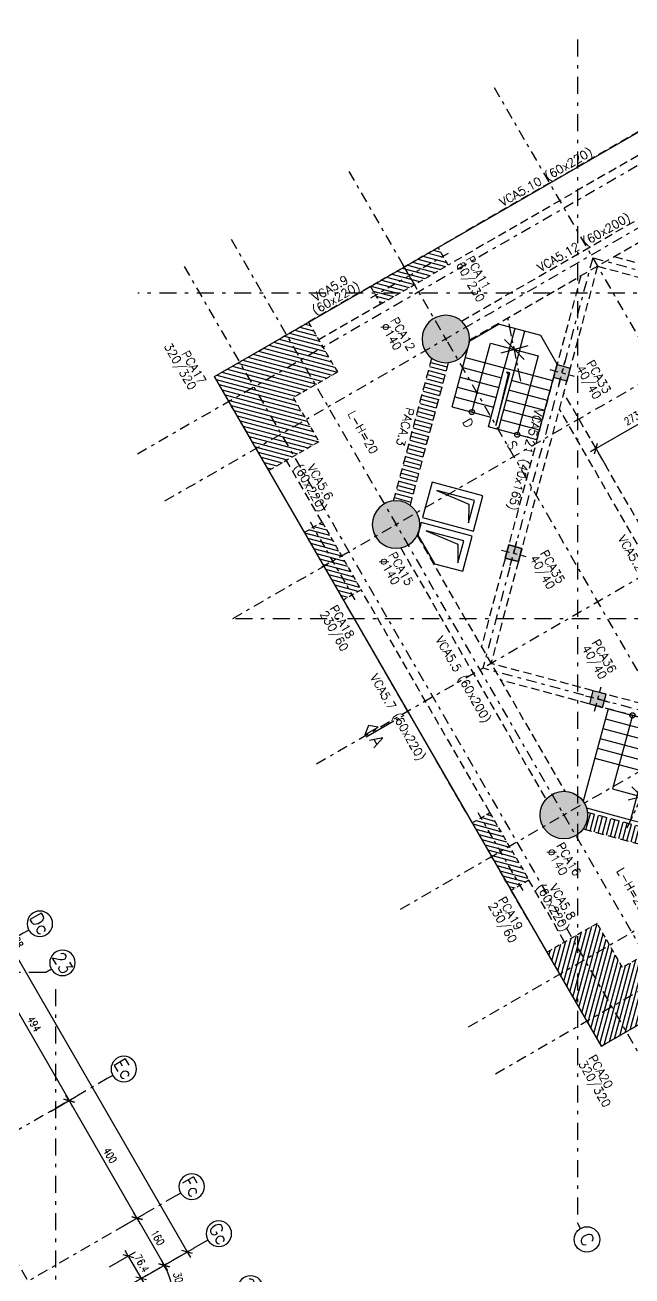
# Model space of a CAD drawing. Header units: metres. Extents: x 661733 to 661987, y 8168511 to 8168781.
# Drawn here: x 661828.31 to 661846.17, y 8168669.36 to 8168706.2 of the extents above; entities that cross this region are included whole.
import ezdxf
from ezdxf.enums import TextEntityAlignment as Align

# ---------------------------------------------------------------- set-up
doc = ezdxf.new("R2010")
doc.units = ezdxf.units.M
doc.header["$MEASUREMENT"] = 0
for name, pattern in [('SPX-CAMPANARIO$0$CENTER2', [1.125, 0.75, -0.125, 0.125, -0.125]), ('SPX-CAMPANARIO$0$DASHDOT2', [0.5, 0.25, -0.125, 0, -0.125]), ('SPX-CAMPANARIO$0$HIDDEN2', [0.1875, 0.125, -0.0625])]:
    doc.linetypes.add(name, pattern=pattern)
doc.layers.get('0').update_dxf_attribs({"linetype": 'CONTINUOUS'})
doc.layers.get('Defpoints').update_dxf_attribs({"linetype": 'CONTINUOUS'})
for name, color, linetype in [('SPX-CAMPANARIO$0$SP 00 Me1', 9, 'SPX-CAMPANARIO$0$DASHDOT2'), ('SPX-CAMPANARIO$0$SP0Me1', 9, 'SPX-CAMPANARIO$0$DASHDOT2'), ('SPX-CAMPANARIO$0$SP1CRT1', 3, 'CONTINUOUS'), ('SPX-CAMPANARIO$0$SP1INV1', 5, 'SPX-CAMPANARIO$0$HIDDEN2'), ('SPX-CAMPANARIO$0$SP1INV2', 8, 'SPX-CAMPANARIO$0$HIDDEN2'), ('SPX-CAMPANARIO$0$SP1VST1', 2, 'CONTINUOUS'), ('SPX-CAMPANARIO$0$SP1VST2', 1, 'CONTINUOUS'), ('SPX-CAMPANARIO$0$SP1VST3', 5, 'CONTINUOUS'), ('SPX-CAMPANARIO$0$SP2INV1', 5, 'SPX-CAMPANARIO$0$HIDDEN2'), ('SPX-CAMPANARIO$0$SP3HT2', 254, 'CONTINUOUS'), ('SPX-CAMPANARIO$0$SP3HT3', 9, 'CONTINUOUS'), ('SPX-CAMPANARIO$0$SP4DIM1', 5, 'CONTINUOUS'), ('SPX-CAMPANARIO$0$SP4TXT 2', 2, 'CONTINUOUS'), ('SPX-CAMPANARIO$0$SP4TXT4', 4, 'CONTINUOUS')]:
    doc.layers.add(name, color=color, linetype=linetype)
doc.styles.add('SPX-CAMPANARIO$0$ROMANS', font='romans.shx')
doc.styles.add('SPX-CAMPANARIO$0$SP_T-Geral', font='romans.shx')
doc.styles.add('SPX-CAMPANARIO$0$SP_TD_w.8', font='romans.shx', dxfattribs={"width": 0.8})
doc.dimstyles.new('SPX-CAMPANARIO$0$SP_D125cm_18', dxfattribs={"dimtxt": 0.225, "dimasz": 0.025, "dimexe": 0.25, "dimexo": 0.125, "dimgap": 0.125, "dimtad": 1, "dimdec": 1, "dimlfac": 100, "dimdsep": 46, "dimtxsty": 'SPX-CAMPANARIO$0$SP_TD_w.8', "dimblk": 'SPX-CAMPANARIO$0$TIC', "dimcen": 0.0125, "dimdle": 0.125, "dimclrt": 2, "dimadec": 3, "dimazin": 2, "dimtfac": 1, "dimtdec": 1, "dimtmove": 0, "dimatfit": 3, "dimfxl": 0.2, "dimtolj": 1, "dimtzin": 0, "dimarcsym": 0})

# ---------------------------------------------------------------- blocks, each defined once
blk = doc.blocks.new('*U61')
at = {"layer": 'SPX-CAMPANARIO$0$SP 00 Me1', "color": 0, "linetype": 'Continuous'}
blk.add_line((8.374916364184052e-15, -0.1500000000000909), (0, 0), dxfattribs=at)
blk.add_circle((2.512474909253946e-14, -0.4500000000000455), 0.3, dxfattribs=at)
at = {"layer": 'SPX-CAMPANARIO$0$SP 00 Me1', "color": 0, "linetype": 'Continuous', "style": 'SPX-CAMPANARIO$0$SP_T-Geral'}
blk.add_attdef('EIXO?', text='', height=0.3, dxfattribs=at).set_placement((2.512474909253692e-14, -0.45), align=Align.MIDDLE_CENTER)
blk = doc.blocks.new('SPX-CAMPANARIO$0$TIC')
at = {"color": 2, "linetype": 'Continuous'}
blk.add_line((4.59619407771256, 4.596194077712564), (-4.596194077712553, -4.596194077712553), dxfattribs=at)
at = {"color": 5}
blk.add_line((-1, 0), (7.5, 0), dxfattribs=at)
blk = doc.blocks.new('*D78')
at = {"layer": 'Defpoints', "color": 0, "linetype": 'Continuous', "transparency": 16777216}
for p in [(10.53933982830495, 15.02651978017764), (-10.53933983296156, 14.26674297356726), (10.53933982830495, 14.26674296129786)]:
    blk.add_point(p, dxfattribs=at)
at = {"layer": 'SPX-CAMPANARIO$0$SP4DIM1', "color": 0, "linetype": 'Continuous', "lineweight": -2, "transparency": 16777216}
for p, q in [((-10.53933983296156, 14.39174297356726), (-10.53933983296156, 15.27651978017764)), ((10.53933982830495, 14.39174296129786), (10.53933982830495, 15.27651978017764)), ((-10.51433983296156, 15.02651978017764), (10.51433982830495, 15.02651978017764))]:
    blk.add_line(p, q, dxfattribs=at)
at = {"layer": 'SPX-CAMPANARIO$0$SP4DIM1', "color": 0, "linetype": 'Continuous', "lineweight": -2, "transparency": 16777216, "xscale": 0.025, "yscale": 0.025, "zscale": 0.025, "rotation": 180}
blk.add_blockref('SPX-CAMPANARIO$0$TIC', (-10.53933983296156, 15.02651978017764), dxfattribs=at)
at = {"layer": 'SPX-CAMPANARIO$0$SP4DIM1', "color": 0, "linetype": 'Continuous', "lineweight": -2, "transparency": 16777216, "xscale": 0.025, "yscale": 0.025, "zscale": 0.025}
blk.add_blockref('SPX-CAMPANARIO$0$TIC', (10.53933982830495, 15.02651978017764), dxfattribs=at)
at = {"layer": 'SPX-CAMPANARIO$0$SP4DIM1', "color": 2, "linetype": 'Continuous', "transparency": 16777216, "insert": (-2.328305533817596e-09, 15.26401978017764), "char_height": 0.225, "attachment_point": 5, "style": 'SPX-CAMPANARIO$0$SP_TD_w.8'}
blk.add_mtext('\\A1;2108', dxfattribs=at)
blk = doc.blocks.new('*D81')
at = {"layer": 'Defpoints', "color": 0, "linetype": 'Continuous', "transparency": 16777216}
for p in [(4.939339827807744, 14.2437671122195), (-1.924236769923482e-09, 13.48399030560912), (4.939339827807744, 13.48399030273405)]:
    blk.add_point(p, dxfattribs=at)
at = {"layer": 'SPX-CAMPANARIO$0$SP4DIM1', "color": 0, "linetype": 'Continuous', "lineweight": -2, "transparency": 16777216}
for p, q in [((-1.92423676226944e-09, 13.60899030560912), (-1.924236708092485e-09, 14.4937671122195)), ((4.939339827807744, 13.60899030273405), (4.939339827807744, 14.4937671122195)), ((0.02499999807576328, 14.2437671122195), (4.914339827807744, 14.2437671122195))]:
    blk.add_line(p, q, dxfattribs=at)
at = {"layer": 'SPX-CAMPANARIO$0$SP4DIM1', "color": 0, "linetype": 'Continuous', "lineweight": -2, "transparency": 16777216, "xscale": 0.025, "yscale": 0.025, "zscale": 0.025, "rotation": 180}
blk.add_blockref('SPX-CAMPANARIO$0$TIC', (-1.92423672340057e-09, 14.2437671122195), dxfattribs=at)
at = {"layer": 'SPX-CAMPANARIO$0$SP4DIM1', "color": 0, "linetype": 'Continuous', "lineweight": -2, "transparency": 16777216, "xscale": 0.025, "yscale": 0.025, "zscale": 0.025}
blk.add_blockref('SPX-CAMPANARIO$0$TIC', (4.939339827807744, 14.2437671122195), dxfattribs=at)
at = {"layer": 'SPX-CAMPANARIO$0$SP4DIM1', "color": 2, "linetype": 'Continuous', "transparency": 16777216, "insert": (2.469669912941754, 14.4812671122195), "char_height": 0.225, "attachment_point": 5, "style": 'SPX-CAMPANARIO$0$SP_TD_w.8'}
blk.add_mtext('\\A1;494', dxfattribs=at)
blk = doc.blocks.new('*D82')
at = {"layer": 'Defpoints', "color": 0, "linetype": 'Continuous', "transparency": 16777216}
for p in [(8.93933982681483, 14.24376711369759), (4.939339827807744, 13.48399030708721), (8.93933982681483, 13.4839903047589)]:
    blk.add_point(p, dxfattribs=at)
at = {"layer": 'SPX-CAMPANARIO$0$SP4DIM1', "color": 0, "linetype": 'Continuous', "lineweight": -2, "transparency": 16777216}
for p, q in [((4.939339827807744, 13.60899030708721), (4.939339827807744, 14.49376711369759)), ((8.93933982681483, 13.6089903047589), (8.93933982681483, 14.49376711369759)), ((4.964339827807745, 14.24376711369759), (8.91433982681483, 14.24376711369759))]:
    blk.add_line(p, q, dxfattribs=at)
at = {"layer": 'SPX-CAMPANARIO$0$SP4DIM1', "color": 0, "linetype": 'Continuous', "lineweight": -2, "transparency": 16777216, "xscale": 0.025, "yscale": 0.025, "zscale": 0.025, "rotation": 180}
blk.add_blockref('SPX-CAMPANARIO$0$TIC', (4.939339827807744, 14.24376711369759), dxfattribs=at)
at = {"layer": 'SPX-CAMPANARIO$0$SP4DIM1', "color": 0, "linetype": 'Continuous', "lineweight": -2, "transparency": 16777216, "xscale": 0.025, "yscale": 0.025, "zscale": 0.025}
blk.add_blockref('SPX-CAMPANARIO$0$TIC', (8.93933982681483, 14.24376711369759), dxfattribs=at)
at = {"layer": 'SPX-CAMPANARIO$0$SP4DIM1', "color": 2, "linetype": 'Continuous', "transparency": 16777216, "insert": (6.939339827311287, 14.48126711369759), "char_height": 0.225, "attachment_point": 5, "style": 'SPX-CAMPANARIO$0$SP_TD_w.8'}
blk.add_mtext('\\A1;400', dxfattribs=at)
blk = doc.blocks.new('*D83')
at = {"layer": 'Defpoints', "color": 0, "linetype": 'Continuous', "transparency": 16777216}
for p in [(10.53933982830495, 14.24376711369759), (8.93933982681483, 13.48399030708721), (10.53933982830495, 13.48399030560595)]:
    blk.add_point(p, dxfattribs=at)
at = {"layer": 'SPX-CAMPANARIO$0$SP4DIM1', "color": 0, "linetype": 'Continuous', "lineweight": -2, "transparency": 16777216}
for p, q in [((8.93933982681483, 13.60899030708721), (8.93933982681483, 14.49376711369759)), ((10.53933982830495, 13.60899030560595), (10.53933982830495, 14.49376711369759)), ((8.96433982681483, 14.24376711369759), (10.51433982830495, 14.24376711369759))]:
    blk.add_line(p, q, dxfattribs=at)
at = {"layer": 'SPX-CAMPANARIO$0$SP4DIM1', "color": 0, "linetype": 'Continuous', "lineweight": -2, "transparency": 16777216, "xscale": 0.025, "yscale": 0.025, "zscale": 0.025, "rotation": 180}
blk.add_blockref('SPX-CAMPANARIO$0$TIC', (8.93933982681483, 14.24376711369759), dxfattribs=at)
at = {"layer": 'SPX-CAMPANARIO$0$SP4DIM1', "color": 0, "linetype": 'Continuous', "lineweight": -2, "transparency": 16777216, "xscale": 0.025, "yscale": 0.025, "zscale": 0.025}
blk.add_blockref('SPX-CAMPANARIO$0$TIC', (10.53933982830495, 14.24376711369759), dxfattribs=at)
at = {"layer": 'SPX-CAMPANARIO$0$SP4DIM1', "color": 2, "linetype": 'Continuous', "transparency": 16777216, "insert": (9.739339827559888, 14.48126711369759), "char_height": 0.225, "attachment_point": 5, "style": 'SPX-CAMPANARIO$0$SP_TD_w.8'}
blk.add_mtext('\\A1;160', dxfattribs=at)
blk = doc.blocks.new('*D91')
at = {"layer": 'Defpoints', "color": 0, "linetype": 'Continuous', "transparency": 16777216}
for p in [(10.53933982830495, 15.53933982923627), (12.40270331296169, 15.53933982830494), (11.19980247199786, 14.12650588083044), (-5.020952300990981, -14.63931541889906), (10.53933982830495, -14.63931541889906)]:
    blk.add_point(p, dxfattribs=at)
at = {"layer": 'SPX-CAMPANARIO$0$SP4DIM1', "color": 0, "linetype": 'Continuous', "lineweight": -2, "transparency": 16777216}
blk.add_arc((10.53933982830495, 12.3118997635086), 1.931063506137405, 60.74176849085688, 89.25823025154367, dxfattribs=at)
at = {"layer": 'SPX-CAMPANARIO$0$SP4DIM1', "color": 0, "linetype": 'Continuous', "lineweight": -2, "transparency": 16777216, "xscale": 0.025, "yscale": 0.025, "zscale": 0.025}
for p, rotation in [((10.53933982830495, 14.242963269646), 179.6291151257718), ((11.50487161808048, 13.98424979495194), 330.3708836166287)]:
    blk.add_blockref('SPX-CAMPANARIO$0$TIC', p, dxfattribs=dict(at, rotation=rotation))
at = {"layer": 'SPX-CAMPANARIO$0$SP4DIM1', "color": 2, "linetype": 'Continuous', "transparency": 16777216, "insert": (11.10060538719584, 14.40657125387501), "char_height": 0.225, "attachment_point": 5, "rotation": 344.99999937120026, "style": 'SPX-CAMPANARIO$0$SP_TD_w.8'}
blk.add_mtext('\\A1;30°', dxfattribs=at)
blk = doc.blocks.new('*D92')
at = {"layer": 'Defpoints', "color": 0, "linetype": 'Continuous', "transparency": 16777216}
for p in [(1.895115945769265, 15.53933982830494), (-14.63931542541832, 10.53933983085618), (15.53933983109891, 10.53933982271701), (13.39672653883932, 9.505170608980052), (15.53933983016759, 7.661843483356268)]:
    blk.add_point(p, dxfattribs=at)
at = {"layer": 'SPX-CAMPANARIO$0$SP4DIM1', "color": 0, "linetype": 'Continuous', "lineweight": -2, "transparency": 16777216}
blk.add_arc((10.55536997732336, 10.53933982406118), 3.023708497043206, 330.473722401157, 359.5262775443127, dxfattribs=at)
at = {"layer": 'SPX-CAMPANARIO$0$SP4DIM1', "color": 0, "linetype": 'Continuous', "lineweight": -2, "transparency": 16777216, "xscale": 0.025, "yscale": 0.025, "zscale": 0.025}
for p, rotation in [((13.57907847436657, 10.53933982324569), 89.76313876443008), ((13.17397834837051, 9.027485573753598), 240.2368611810396)]:
    blk.add_blockref('SPX-CAMPANARIO$0$TIC', p, dxfattribs=dict(at, rotation=rotation))
at = {"layer": 'SPX-CAMPANARIO$0$SP4DIM1', "color": 2, "linetype": 'Continuous', "transparency": 16777216, "insert": (13.24664072170028, 9.81821600011925), "char_height": 0.225, "attachment_point": 5, "rotation": 74.99999997273477, "style": 'SPX-CAMPANARIO$0$SP_TD_w.8'}
blk.add_mtext('\\A1;30°', dxfattribs=at)
blk = doc.blocks.new('*D93')
at = {"layer": 'Defpoints', "color": 0, "linetype": 'Continuous', "transparency": 16777216}
for p in [(10.53933982830495, 13.46101444721754), (9.775806368193072, 12.70123764060716), (10.53933982830495, 12.7012376391259)]:
    blk.add_point(p, dxfattribs=at)
at = {"layer": 'SPX-CAMPANARIO$0$SP4DIM1', "color": 0, "linetype": 'Continuous', "lineweight": -2, "transparency": 16777216}
for p, q in [((9.775806368193072, 12.82623764060716), (9.775806368193072, 13.71101444721754)), ((10.53933982830495, 12.8262376391259), (10.53933982830495, 13.71101444721754)), ((9.800806368193072, 13.46101444721754), (10.51433982830495, 13.46101444721754))]:
    blk.add_line(p, q, dxfattribs=at)
at = {"layer": 'SPX-CAMPANARIO$0$SP4DIM1', "color": 0, "linetype": 'Continuous', "lineweight": -2, "transparency": 16777216, "xscale": 0.025, "yscale": 0.025, "zscale": 0.025, "rotation": 180}
blk.add_blockref('SPX-CAMPANARIO$0$TIC', (9.775806368193072, 13.46101444721754), dxfattribs=at)
at = {"layer": 'SPX-CAMPANARIO$0$SP4DIM1', "color": 0, "linetype": 'Continuous', "lineweight": -2, "transparency": 16777216, "xscale": 0.025, "yscale": 0.025, "zscale": 0.025}
blk.add_blockref('SPX-CAMPANARIO$0$TIC', (10.53933982830495, 13.46101444721754), dxfattribs=at)
at = {"layer": 'SPX-CAMPANARIO$0$SP4DIM1', "color": 2, "linetype": 'Continuous', "transparency": 16777216, "insert": (10.15757309824901, 13.69851444721754), "char_height": 0.225, "attachment_point": 5, "style": 'SPX-CAMPANARIO$0$SP_TD_w.8'}
blk.add_mtext('\\A1;76.4', dxfattribs=at)
blk = doc.blocks.new('SPX-CAMPANARIO$0$SP_P_L_F')
at = {"layer": 'SPX-CAMPANARIO$0$SP3HT3'}
h = blk.add_hatch(dxfattribs=at)
h.set_pattern_fill('ANSI31', color=256)
h.set_pattern_definition([(45, (-0.4499999999767397, -1.949999991245568), (-0.08838834764831845, 0.08838834764831845), [])])
h.paths.add_polyline_path([(-2.349999999976717, 0.8500000089406967), (0.8499999999767169, 0.8500000089406967), (0.8499999999767169, -2.349999991245568), (-0.8499999999767169, -2.349999991245568), (-0.8499999999767169, -0.8499999912455678), (-2.349999999976717, -0.8499999921768904)])
at = {"layer": 'SPX-CAMPANARIO$0$SP2INV1', "ltscale": 1.25}
blk.add_lwpolyline([(-2.349999999976717, 0.8500000089406967), (0.8499999999767169, 0.8500000089406967), (0.8499999999767169, -2.349999991245568), (-0.8499999999767169, -2.349999991245568), (-0.8499999999767169, -0.8499999912455678), (-2.349999999976717, -0.8499999921768904), (-2.349999999976717, 0.8500000089406967)], dxfattribs=at)
blk = doc.blocks.new('SPX-CAMPANARIO$0$SP_P_140')
at = {"layer": 'SPX-CAMPANARIO$0$SP3HT2', "linetype": 'Continuous'}
h = blk.add_hatch(color=256, dxfattribs=at)
h.dxf.hatch_style = 1
edge = h.paths.add_edge_path()
edge.add_arc((0, 0), 0.6999999999827026, 0, 360)
at = {"layer": 'Defpoints'}
for p, q in [((-0.04999999981373549, 0), (0.05000000074505806, -9.313225746154785e-10)), ((-9.313225746154785e-10, -0.04999999981373549), (-9.313225746154785e-10, 0.04999999981373549))]:
    blk.add_line(p, q, dxfattribs=at)
at = {"layer": 'SPX-CAMPANARIO$0$SP1CRT1', "ltscale": 10}
blk.add_circle((0, 0), 0.6999999999827026, dxfattribs=at)
blk = doc.blocks.new('SPX-CAMPANARIO$0$SP_P_60_230_F')
at = {"layer": 'SPX-CAMPANARIO$0$SP3HT3'}
h = blk.add_hatch(dxfattribs=at)
h.set_pattern_fill('ANSI31', color=256)
h.set_pattern_definition([(45, (0.1000000001862418, 0.8300000023096799), (-0.08838834764831845, 0.08838834764831845), [])])
h.paths.add_polyline_path([(-0.3000000006693405, 1.069999998621642), (0.2999999997380186, 1.069999998621642), (0.3000000010784574, -1.230000001378357), (-0.2999999993289014, -1.230000001378357)])
at = {"layer": 'SPX-CAMPANARIO$0$SP0Me1'}
for p, q in [((-9.313221860374199e-10, 1.239999995753169), (9.313225746154785e-10, -1.399999999441206)), ((0.4699999978765845, -0.0800000013783575), (-0.469999996945262, -0.0800000013783575))]:
    blk.add_line(p, q, dxfattribs=at)
at = {"layer": 'SPX-CAMPANARIO$0$SP2INV1', "ltscale": 1.25}
blk.add_lwpolyline([(-0.3000000007450581, -1.230000001378357), (0.2999999998137355, -1.230000001378357), (0.2999999998137359, 1.069999998621642), (-0.3000000007450577, 1.069999998621642)], close=True, dxfattribs=at)
blk = doc.blocks.new('SPX-CAMPANARIO$0$SP_P_40_40')
at = {"layer": 'SPX-CAMPANARIO$0$SP3HT2', "linetype": 'Continuous'}
h = blk.add_hatch(color=256, dxfattribs=at)
h.dxf.hatch_style = 1
h.paths.add_polyline_path([(-0.2000000001862645, -0.2000000001862645), (0.2000000001862645, -0.1999999992549419), (0.2000000011175871, 0.2000000020489097), (-0.2000000011175871, 0.2000000020489097)])
at = {"layer": 'SPX-CAMPANARIO$0$SP0Me1'}
for p, q in [((0, 0.3699999982491136), (9.313225746154785e-10, -0.369999997317791)), ((0.3699999991804361, 9.313225746154785e-10), (-0.3699999963864684, 9.313225746154785e-10))]:
    blk.add_line(p, q, dxfattribs=at)
at = {"layer": 'SPX-CAMPANARIO$0$SP1CRT1', "ltscale": 10}
blk.add_lwpolyline([(-0.2000000001862645, -0.2000000001862645), (0.2000000001862645, -0.1999999992549419), (0.2000000011175871, 0.2000000020489097), (-0.2000000011175871, 0.2000000020489097)], close=True, dxfattribs=at)
blk = doc.blocks.new('SPX-CAMPANARIO$0$A$C10CC2A0B')
at = {"layer": 'SPX-CAMPANARIO$0$SP1VST1'}
for p, q in [((-7.630487648304552, -2.468676213175058), (-8.53933982597664, -3.377460327930748)), ((-6.658557639457285, -2.468676213175058), (-7.630487648304552, -2.468676213175058)), ((-5.0232023014687, -4.10403154976666), (-6.658557639457285, -2.468676213175058)), ((-7.978840749943629, -2.816961251199245), (-7.130312613444403, -3.665489388629794)), ((-6.295994506683201, -2.831239345483482), (-7.130312612745911, -3.665489386767149)), ((-8.190972784068435, -3.029093286022544), (-7.978840750717614, -3.241225318849496)), ((-6.083862471859902, -3.043371379375458), (-6.918180578155443, -3.877621421590447)), ((-5.871730437502265, -3.255503413267434), (-6.706048544030637, -4.089753454551101)), ((-8.53933982597664, -4.349390335381031), (-8.53933982620947, -3.377460326999426)), ((-5.659598403610289, -3.467635446228087), (-6.493916509672999, -4.301885489374399)), ((-5.447466368786991, -3.679767481051385), (-6.281784475082532, -4.514017523266375)), ((-5.235334334895015, -3.891899514943361), (-6.069652440957725, -4.726149556227028)), ((-7.116116521414369, -5.772613640874624), (-8.53933982597664, -4.349390335381031)), ((-5.023202300537378, -4.104031548835337), (-5.857520406600088, -4.938281591050327)), ((-7.116116521414369, -5.772613640874624), (-6.281784475548193, -4.938281591050327))]:
    blk.add_line(p, q, dxfattribs=at)
blk.add_lwpolyline([(-6.069652441423386, -5.150413626804948), (-7.342444647103548, -3.877621420659125), (-7.130312612745911, -3.665489386767149), (-5.857520406600088, -4.938281593844295)], close=True, dxfattribs=at)
for points in [[(-5.489770925603807, -7.398959237150848), (-4.729631134308875, -8.159099026583135), (-3.633615625789389, -7.063083519227803), (-4.393755414988846, -6.30294372793287), (-5.489770925138146, -7.398959237150848)], [(-3.377460320945829, -8.539339827373624), (-2.767409831285477, -7.929289338178933), (-3.527549619786441, -7.169149546884), (-4.623565118061379, -8.265165044926107), (-4.349390332587063, -8.539339829236269), (-3.377460322575644, -8.539339828304946)]]:
    blk.add_lwpolyline(points, dxfattribs=at)
at = {"layer": 'SPX-CAMPANARIO$0$SP1VST2', "linetype": 'SPX-CAMPANARIO$0$CENTER2', "ltscale": 0.5}
blk.add_line((-6.761683464283124, -3.646944412961602), (-8.55960193532519, -3.047638257965446), dxfattribs=at)
at = {"layer": 'SPX-CAMPANARIO$0$SP1VST2'}
for p, q in [((-7.978840750717614, -3.241225318849497), (-7.342444647336379, -3.877621420659125)), ((-8.176776692736894, -4.711953468620777), (-7.342444648034871, -3.877621421590447)), ((-7.964644658379257, -4.924085502512753), (-7.130312613444403, -4.089753455482423)), ((-7.752512623555958, -5.136217536404729), (-6.918180578853935, -4.301885489374399)), ((-7.54038058896549, -5.348349570296705), (-6.706048544729128, -4.514017523266375)), ((-7.328248554840684, -5.560481604188681), (-6.493916510138661, -4.726149558089674))]:
    blk.add_line(p, q, dxfattribs=at)
for points in [[(-6.691852453164756, -5.348349570296705), (-8.176776692969725, -3.863425330258906), (-7.144522643648088, -2.831239345483482), (-5.447466368786991, -4.528295621275902)], [(-7.553654331713915, -2.948005304671824), (-7.660642700036988, -3.347291335463524), (-7.261356668546796, -3.24030296690762)], [(-8.05992873152718, -3.454279703088105), (-7.660642700502649, -3.347291335463524), (-7.767631069291383, -3.746577367186546)]]:
    blk.add_lwpolyline(points, dxfattribs=at)
for centre in [(-5.447466368786991, -4.528295621275902), (-6.691852451302111, -5.348349567502737)]:
    blk.add_circle(centre, 0.07500000013227716, dxfattribs=at)
at = {"layer": 'SPX-CAMPANARIO$0$SP1VST3'}
for points in [[(-5.998941762372851, -4.938281592912972), (-7.130312613677233, -3.806910740211606), (-7.201023291330785, -3.87762141879648), (-7.130459197796881, -3.869117709808052)], [(-5.206928212894127, -7.398959236219525), (-4.393755415454507, -6.785786439664662), (-3.916458338499069, -7.06308351829648), (-4.393755415454507, -6.58578644040972)], [(-4.34072240581736, -8.265165043994784), (-3.527549620717764, -7.651992259547114), (-3.050252543762326, -7.929289338178933), (-3.527549620484933, -7.451992260292172)]]:
    blk.add_lwpolyline(points, close=True, dxfattribs=at)
at = {"layer": 'SPX-CAMPANARIO$0$SP1VST2', "style": 'SPX-CAMPANARIO$0$ROMANS'}
for s, p in [('S', (-5.368607187643647, -4.940878508612514)), ('D', (-6.590413054917008, -5.745808722451329))]:
    blk.add_text(s, height=0.2700107812914885, dxfattribs=at).set_placement(p)
blk = doc.blocks.new('SPX-CAMPANARIO$0$A$C141B69DA')
at = {"layer": 'SPX-CAMPANARIO$0$SP1INV2', "ltscale": 2}
for p, q in [((5.201408724300563, -3.928616522811353), (6.249910703860223, -2.880114543251693)), ((6.249910703860223, -2.880114543251693), (8.242517093196511, -4.872720933519304)), ((5.413540758192539, -4.140748555772007), (6.462042737752199, -3.092246576212347)), ((5.625672791153193, -4.352880590595305), (6.674174771644175, -3.304378610104322)), ((5.837804825976491, -4.565012623555958), (6.886306805536151, -3.516510643996298)), ((5.201408736407757, -3.928616533055902), (6.262068893760443, -4.989276694133878)), ((6.049936861731112, -4.777144659310579), (7.098438839428127, -3.728642678819597)), ((6.262068891897798, -4.989276693202555), (7.310570873320103, -3.940774712711573)), ((5.190661072216932, -6.060684514755503), (6.26206889282912, -4.989276693202555)), ((6.03777867650707, -7.310570880012381), (8.256218444555998, -5.092131108045578)), ((6.262068893760443, -4.98927669133991), (7.310570879839361, -6.037778678350151)), ((5.837804825976491, -5.413540759123862), (6.886306812055409, -6.462042747065425)), ((6.049936860799789, -5.201408725231886), (7.098438845016062, -6.249910713173449)), ((5.413540758192539, -5.837804828770459), (6.462042742408812, -6.886306813918054)), ((5.625672792084515, -5.62567279394716), (6.674174776300788, -6.674174780026078)), ((5.201408723369241, -6.049936861731112), (6.249910707585514, -7.09843884781003))]:
    blk.add_line(p, q, dxfattribs=at)
at = {"layer": 'SPX-CAMPANARIO$0$SP1VST1'}
for p, q in [((2.880114533007145, -6.249910694546998), (3.928616520948708, -5.201408726163208)), ((3.092246576212347, -6.462042738683522), (4.140748554840684, -5.413540758192539)), ((3.928616520948708, -5.201408726163208), (4.98927669133991, -6.262068897485733)), ((3.304378610104322, -6.674174772575498), (4.35288058873266, -5.625672793015838)), ((3.516510643064976, -6.886306807398796), (4.565012622624636, -5.837804827839136)), ((2.880114533007145, -6.249910694546998), (4.872720929794014, -8.242517094127834)), ((3.728642677888274, -7.098438841290772), (4.777144657447934, -6.049936863593757)), ((3.940774712711573, -7.31057087611407), (4.989276692271233, -6.26206889655441)), ((4.989276692271233, -6.26206889655441), (5.190661073336755, -6.060684516373025)), ((4.98927669133991, -6.262068897485733), (6.03777867650707, -7.310570880012381)), ((5.092131110839546, -8.256218447349966), (6.03777867650707, -7.310570880012381))]:
    blk.add_line(p, q, dxfattribs=at)
at = {"layer": 'SPX-CAMPANARIO$0$SP1VST2'}
for p, q in [((3.404365526512265, -5.72565970942378), (4.989276694133878, -7.310570877045393)), ((4.989276694133878, -7.310570877045393), (5.619593702509576, -6.680253868922582))]:
    blk.add_line(p, q, dxfattribs=at)
at = {"layer": 'SPX-CAMPANARIO$0$SP1VST2', "linetype": 'SPX-CAMPANARIO$0$CENTER2', "ltscale": 0.5}
blk.add_line((6.198135617132836, -7.515925522434143), (5.041051789829114, -5.844582218217282), dxfattribs=at)
at = {"layer": 'SPX-CAMPANARIO$0$SP1VST2'}
blk.add_lwpolyline([(5.220307670834972, -6.78724223859422), (5.619593701393842, -6.680253870038316), (5.512605332837938, -7.079539901761339)], dxfattribs=at)
blk.add_circle((3.40436552814208, -5.725659706629813), 0.07500000013227716, dxfattribs=at)
blk = doc.blocks.new('SPX-CAMPANARIO$0$SP_IND_CORTE2')
for p, q in [((-0.2700000000004366, 0), (-1.020000000000437, 0)), ((-0.1350000000002183, 0), (-0.2099999999991269, 0)), ((0, 0), (-0.0750000000007276, 0))]:
    blk.add_line(p, q)
blk.add_lwpolyline([(-1.020000000000437, 0.06000000000000227), (-0.6599999999998545, 0.06000000000000227), (-0.8400000000001455, 0.210000000000008)], close=True)
at = {"style": 'SPX-CAMPANARIO$0$SP_T-Geral'}
blk.add_attdef('1', text='', height=0.3, dxfattribs=at).set_placement((-0.8400000000001455, -0.1999999999999886), align=Align.MIDDLE_CENTER)
blk = doc.blocks.new('*D57')
at = {"layer": 'Defpoints', "color": 0, "linetype": 'Continuous', "transparency": 16777216}
for p in [(-3.937713556922972, -1.49011609786204e-08), (-3.177936743944883, -1.490116119384766e-08), (-3.177936690859497, -2.725000018253922)]:
    blk.add_point(p, dxfattribs=at)
at = {"layer": 'SPX-CAMPANARIO$0$SP4DIM1', "color": 0, "linetype": 'Continuous', "lineweight": -2, "transparency": 16777216}
for p, q in [((-3.302936743944883, -1.490116115843804e-08), (-4.187713556922972, -1.490116090780117e-08)), ((-3.937713556922973, -2.700000018253923), (-3.937713556922972, -0.02500001490116098)), ((-3.302936690859497, -2.725000018253922), (-4.187713556922973, -2.725000018253922))]:
    blk.add_line(p, q, dxfattribs=at)
at = {"layer": 'SPX-CAMPANARIO$0$SP4DIM1', "color": 0, "linetype": 'Continuous', "lineweight": -2, "transparency": 16777216, "xscale": 0.025, "yscale": 0.025, "zscale": 0.025}
for p, rotation in [((-3.937713556922972, -1.49011609786204e-08), 90), ((-3.937713556922973, -2.725000018253922), 270)]:
    blk.add_blockref('SPX-CAMPANARIO$0$TIC', p, dxfattribs=dict(at, rotation=rotation))
at = {"layer": 'SPX-CAMPANARIO$0$SP4DIM1', "color": 2, "linetype": 'Continuous', "transparency": 16777216, "insert": (-4.175213556922972, -1.362500016577542), "char_height": 0.225, "attachment_point": 5, "rotation": 90, "style": 'SPX-CAMPANARIO$0$SP_TD_w.8'}
blk.add_mtext('\\A1;273', dxfattribs=at)
blk = doc.blocks.new('*D58')
at = {"layer": 'Defpoints', "color": 0, "linetype": 'Continuous', "transparency": 16777216}
for p in [(-3.17793670669198, 2.724999990314245), (-3.937713556922972, -1.396983840400492e-08), (-3.177936743013561, -1.396983861923218e-08)]:
    blk.add_point(p, dxfattribs=at)
at = {"layer": 'SPX-CAMPANARIO$0$SP4DIM1', "color": 0, "linetype": 'Continuous', "lineweight": -2, "transparency": 16777216}
for p, q in [((-3.30293670669198, 2.724999990314245), (-4.187713556922971, 2.724999990314245)), ((-3.937713556922972, 2.699999990314245), (-3.937713556922972, 0.0249999860301616)), ((-3.302936743013561, -1.396983858382256e-08), (-4.187713556922972, -1.396983833318569e-08))]:
    blk.add_line(p, q, dxfattribs=at)
at = {"layer": 'SPX-CAMPANARIO$0$SP4DIM1', "color": 0, "linetype": 'Continuous', "lineweight": -2, "transparency": 16777216, "xscale": 0.025, "yscale": 0.025, "zscale": 0.025}
for p, rotation in [((-3.937713556922972, 2.724999990314245), 90), ((-3.937713556922972, -1.396983840400492e-08), 270)]:
    blk.add_blockref('SPX-CAMPANARIO$0$TIC', p, dxfattribs=dict(at, rotation=rotation))
at = {"layer": 'SPX-CAMPANARIO$0$SP4DIM1', "color": 2, "linetype": 'Continuous', "transparency": 16777216, "insert": (-4.175213556922972, 1.362499988172203), "char_height": 0.225, "attachment_point": 5, "rotation": 90, "style": 'SPX-CAMPANARIO$0$SP_TD_w.8'}
blk.add_mtext('\\A1;273', dxfattribs=at)
blk = doc.blocks.new('SPX-CAMPANARIO$0$SP_EIXOS_CAMP')
at = {"layer": 'SPX-CAMPANARIO$0$SP0Me1', "ltscale": 2}
for p, q in [((1.329643950142471, 15.53933982830494), (-14.63931542541832, -12.11970775347996)), ((12.40270331296169, 15.53933982830494), (-5.020952300990981, -14.63931541889906)), ((1.895115945769266, 15.53933982830494), (15.53933983016759, 7.661843483356268)), ((-14.63931542541832, 2.824551025020269), (15.53933983016759, -14.59910373801703))]:
    blk.add_line(p, q, dxfattribs=at)
at = {"layer": 'SPX-CAMPANARIO$0$SP0Me1', "ltscale": 1.25}
for p, q in [((-10.53933983296156, 15.53933982923627), (-10.53933983296156, -14.63931541889906)), ((-8.939339828677475, 15.53933982830495), (-8.939339829581828, -14.63931541889906)), ((-4.939339831471443, 15.53933982830495), (-4.939339831471443, -14.63931541889906)), ((-1.862645149230957e-09, 15.53933982923627), (-2.766997046325639e-09, -14.63931541889906)), ((4.939339827746153, 15.53933982830495), (4.939339828650505, -14.63931541889906)), ((8.93933982681483, 15.53933982830495), (8.93933982681483, -14.63931541889906)), ((10.53933982830495, 15.53933982923627), (10.53933982830495, -14.63931541889906)), ((-14.63931542541832, 10.53933983085618), (15.53933983109891, 10.53933982271701)), ((-14.63931542541832, 3.509524878347265e-09), (15.53933983016759, -3.725290298461914e-09)), ((-14.63931542541832, -4.939339816786047), (15.53933983016759, -4.939339824020863)), ((-14.63931542541832, -8.939339815881695), (15.53933983203024, -8.939339824020863)), ((-14.63931542541832, -10.53933982200145), (15.53933983109891, -10.53933982923627))]:
    blk.add_line(p, q, dxfattribs=at)
at = {"layer": 'SPX-CAMPANARIO$0$SP0Me1'}
ref = blk.add_blockref('*U61', (-1.054592273617995e-08, 15.53933733545579), dxfattribs=dict(at, xscale=-1.25, yscale=1.25, zscale=1.25, rotation=180))
ref.add_attrib('EIXO?', 'Dc', dxfattribs={"layer": 'SPX-CAMPANARIO$0$SP 00 Me1', "color": 0, "linetype": 'Continuous', "height": 0.3750000000000001, "rotation": 3.201653208998473e-08, "style": 'SPX-CAMPANARIO$0$SP_T-Geral'}).set_placement((-1.086024398189167e-08, 16.10183733568862), align=Align.MIDDLE_CENTER)
ref = blk.add_blockref('*U61', (1.329643950142471, 15.53933982830494), dxfattribs=dict(at, xscale=-1.25, yscale=1.25, zscale=1.25, rotation=180))
ref.add_attrib('EIXO?', '23', dxfattribs={"layer": 'SPX-CAMPANARIO$0$SP 00 Me1', "color": 0, "linetype": 'Continuous', "height": 0.3750000000000001, "rotation": 3.201653208998473e-08, "style": 'SPX-CAMPANARIO$0$SP_T-Geral'}).set_placement((1.32964394982815, 16.10183982853777), align=Align.MIDDLE_CENTER)
ref = blk.add_blockref('*U61', (4.939339819062875, 15.53933733728454), dxfattribs=dict(at, xscale=-1.25, yscale=1.25, zscale=1.25, rotation=180))
ref.add_attrib('EIXO?', 'Ec', dxfattribs={"layer": 'SPX-CAMPANARIO$0$SP 00 Me1', "color": 0, "linetype": 'Continuous', "height": 0.3750000000000001, "rotation": 3.201653208998473e-08, "style": 'SPX-CAMPANARIO$0$SP_T-Geral'}).set_placement((4.939339819912707, 16.10183733751737), align=Align.MIDDLE_CENTER)
ref = blk.add_blockref('*U61', (8.939339818131552, 15.53933733951971), dxfattribs=dict(at, xscale=-1.25, yscale=1.25, zscale=1.25, rotation=180))
ref.add_attrib('EIXO?', 'Fc', dxfattribs={"layer": 'SPX-CAMPANARIO$0$SP 00 Me1', "color": 0, "linetype": 'Continuous', "height": 0.3750000000000001, "rotation": 3.201653208998473e-08, "style": 'SPX-CAMPANARIO$0$SP_T-Geral'}).set_placement((8.939339817817231, 16.10183734033461), align=Align.MIDDLE_CENTER)
ref = blk.add_blockref('*U61', (10.53933981962167, 15.53933734134511), dxfattribs=dict(at, xscale=-1.25, yscale=1.25, zscale=1.25, rotation=180))
ref.add_attrib('EIXO?', 'Gc', dxfattribs={"layer": 'SPX-CAMPANARIO$0$SP 00 Me1', "color": 0, "linetype": 'Continuous', "height": 0.3750000000000001, "rotation": 3.201653208998473e-08, "style": 'SPX-CAMPANARIO$0$SP_T-Geral'}).set_placement((10.53933981988942, 16.10183734041378), align=Align.MIDDLE_CENTER)
ref = blk.add_blockref('*U61', (12.40270331296169, 15.53933982830494), dxfattribs=dict(at, xscale=-1.25, yscale=1.25, zscale=1.25, rotation=180))
ref.add_attrib('EIXO?', '22', dxfattribs={"layer": 'SPX-CAMPANARIO$0$SP 00 Me1', "color": 0, "linetype": 'Continuous', "height": 0.3750000000000001, "rotation": 3.201653208998473e-08, "style": 'SPX-CAMPANARIO$0$SP_T-Geral'}).set_placement((12.40270331264737, 16.10183982853777), align=Align.MIDDLE_CENTER)
ref = blk.add_blockref('*U61', (15.53933733142912, -14.5991022953697), dxfattribs=dict(at, xscale=1.25, yscale=1.25, zscale=1.25, rotation=90))
ref.add_attrib('EIXO?', 'C', dxfattribs={"layer": 'SPX-CAMPANARIO$0$SP 00 Me1', "color": 0, "linetype": 'Continuous', "height": 0.3749999999999998, "rotation": 5.336085289072461e-08, "style": 'SPX-CAMPANARIO$0$SP_T-Geral'}).set_placement((16.10183733107988, -14.5991022953697), align=Align.MIDDLE_CENTER)
at = {"layer": 'SPX-CAMPANARIO$0$SP4DIM1', "linetype": 'Continuous'}
for base, line1, line2, picture, middle in [((13.39672653883932, 9.505170608980052), ((1.895115945769266, 15.53933982830494), (15.53933983016759, 7.661843483356268)), ((-14.63931542541832, 10.53933983085618), (15.53933983109891, 10.53933982271701)), '*D92', (13.24664072170028, 9.818216000119248)), ((11.19980247199786, 14.12650588083044), ((10.53933982830495, 15.53933982923627), (10.53933982830495, -14.63931541889906)), ((12.40270331296169, 15.53933982830494), (-5.020952300990981, -14.63931541889906)), '*D91', (11.10060538719584, 14.40657125387501))]:
    dim = blk.add_angular_dim_2l(base=base, line1=line1, line2=line2, dimstyle='SPX-CAMPANARIO$0$SP_D125cm_18', dxfattribs=at)
    dim.commit()
    dim.dimension.update_dxf_attribs({"geometry": picture, "text_midpoint": middle})
for base, p1, p2, picture, middle in [((10.53933982830495, 15.02651978017764), (-10.53933983296156, 14.26674297356726), (10.53933982830495, 14.26674296129786), '*D78', (-2.328305533817596e-09, 15.26401978017764)), ((4.939339827807744, 14.2437671122195), (-1.924236769923482e-09, 13.48399030560912), (4.939339827807744, 13.48399030273405), '*D81', (2.469669912941754, 14.4812671122195))]:
    dim = blk.add_linear_dim(base=base, p1=p1, p2=p2, dimstyle='SPX-CAMPANARIO$0$SP_D125cm_18', override={"dimdec": 0}, dxfattribs=at)
    dim.commit()
    dim.dimension.update_dxf_attribs({"geometry": picture, "text_midpoint": middle})
for base, p1, p2, picture, middle in [((8.93933982681483, 14.24376711369759), (4.939339827807744, 13.48399030708721), (8.93933982681483, 13.4839903047589), '*D82', (6.939339827311287, 14.48126711369759)), ((10.53933982830495, 14.24376711369759), (8.93933982681483, 13.48399030708721), (10.53933982830495, 13.48399030560595), '*D83', (9.739339827559888, 14.48126711369759))]:
    dim = blk.add_linear_dim(base=base, p1=p1, p2=p2, dimstyle='SPX-CAMPANARIO$0$SP_D125cm_18', dxfattribs=at)
    dim.commit()
    dim.dimension.update_dxf_attribs({"geometry": picture, "text_midpoint": middle})
dim = blk.add_linear_dim(base=(10.53933982830495, 13.46101444721754), p1=(9.775806368193072, 12.70123764060716), p2=(10.53933982830495, 12.7012376391259), dimstyle='SPX-CAMPANARIO$0$SP_D125cm_18', dxfattribs=at)
dim.commit()
dim.dimension.update_dxf_attribs({"geometry": '*D93', "text_midpoint": (10.15757309824901, 13.46101444721754), "dimtype": 128})
blk = doc.blocks.new('SPX-CAMPANARIO$0$02')
at = {"layer": 'SPX-CAMPANARIO$0$SP1INV1', "ltscale": 2}
for p, q in [((-8.56433982681483, 4.656612873077393e-09), (3.725290298461914e-08, 8.564339827746153)), ((-8.56433982681483, 0.5656854286789894), (-0.5656853877007961, 8.56433983054012)), ((8.564339822158217, 1.676380634307861e-08), (-5.401670932769775e-08, 8.564339827746153)), ((8.56433981936425, 0.5656854407861829), (0.5656853709369898, 8.564339831471443)), ((5.48933981359005, 3.075000001117587), (-5.489339816384017, 3.075000001117587)), ((5.839339816942811, 2.725000000558794), (-5.839339816942811, 2.724999999627471)), ((8.56433982308954, 7.450580596923828e-09), (-2.980232238769531e-08, -8.564339827746153)), ((-8.564339828677475, -4.656612873077393e-09), (3.632158041000366e-08, -8.564339827746153)), ((-8.564339824952185, -0.5656854305416346), (-0.5656853960826993, -8.564339822158217)), ((8.564339821226895, -0.5656854193657637), (0.5656854026019573, -8.564339822158217)), ((5.839339811354876, -2.725000000558794), (-5.839339820668101, -2.724999998696148)), ((5.489339811727405, -3.074999998323619), (-5.489339820109308, -3.074999998323619))]:
    blk.add_line(p, q, dxfattribs=at)
at = {"layer": 'SPX-CAMPANARIO$0$SP4DIM1', "linetype": 'Continuous'}
for base, p1, p2, angle, picture, middle in [((-3.937713556922972, -1.396983840400492e-08), (-3.17793670669198, 2.724999990314245), (-3.177936743013561, -1.396983861923218e-08), 269.9999991462263, '*D58', (-4.175213556922972, 1.362499988172203)), ((-3.937713556922972, -1.49011609786204e-08), (-3.177936690859497, -2.725000018253922), (-3.177936743944883, -1.490116119384766e-08), 90.00000117393877, '*D57', (-4.175213556922972, -1.362500016577542))]:
    dim = blk.add_linear_dim(base=base, p1=p1, p2=p2, angle=angle, dimstyle='SPX-CAMPANARIO$0$SP_D125cm_18', override={"dimdec": 0}, dxfattribs=at)
    dim.commit()
    dim.dimension.update_dxf_attribs({"geometry": picture, "text_midpoint": middle})
blk = doc.blocks.new('SPX-CAMPANARIO')
at = {"layer": 'SPX-CAMPANARIO$0$SP3HT3'}
h = blk.add_hatch(dxfattribs=at)
h.set_pattern_fill('ANSI31', color=256)
h.set_pattern_definition([(345.0000000391159, (661313.9104535133, 8168481.812456258), (0.03235238055538506, 0.1207407283082206), [])])
h.paths.add_polyline_path([(661839.157029828, 8168692.187716962, -0.09155635214682219), (661839.4104597084, 8168692.16760432), (661840.512214656, 8168696.279409781, -0.09155635140183307), (661840.2826816225, 8168696.388706659)])
h.paths.add_polyline_path([(661839.4104597084, 8168692.16760432, -0.0915563523672426), (661839.6399927428, 8168692.05830744), (661840.7656445373, 8168696.259297138, -0.09155635285831994), (661840.512214656, 8168696.279409781)])
h = blk.add_hatch(dxfattribs=at)
h.set_pattern_fill('ANSI31', color=256, angle=-269.9999999999999)
h.set_pattern_definition([(75.00000003911606, (661313.9104535133, 8168481.812456258), (-0.1207407283082206, 0.03235238055538492), [])])
h.paths.add_polyline_path([(661844.7354774121, 8168682.525562342, 0.09155635214682219), (661844.8447742919, 8168682.755095377), (661848.9565797523, 8168681.653340427, 0.09155635140183307), (661848.9364671092, 8168681.399910551)])
h.paths.add_polyline_path([(661844.8447742919, 8168682.755095377, 0.0915563523672426), (661844.8648869349, 8168683.008525256), (661849.0658766329, 8168681.882873464, 0.09155635285831994), (661848.9565797523, 8168681.653340427)])
at = {"color": 3}
blk.add_lwpolyline([(661842.8287216295, 8168690.401755632), (661842.9313258221, 8168690.78837221), (661842.5447092429, 8168690.890976405), (661842.4421050511, 8168690.504359825)], close=True, dxfattribs=at)
at = {"layer": 'SPX-CAMPANARIO$0$SP0Me1', "ltscale": 1.25}
for p, q in [((661845.0172041729, 8168699.345168216), (661841.7810102522, 8168687.261236347)), ((661845.0172041745, 8168699.345168217), (661857.1002931119, 8168696.105828447)), ((661853.8640991971, 8168684.021896588), (661841.7810102522, 8168687.261236347))]:
    blk.add_line(p, q, dxfattribs=at)
at = {"layer": 'SPX-CAMPANARIO$0$SP1INV1', "ltscale": 2}
for p, q in [((661847.0276463198, 8168703.441659939), (661840.4643172104, 8168699.652320108)), ((661847.32764632, 8168702.922044697), (661840.7643172105, 8168699.132704866)), ((661841.1549361253, 8168697.481840417), (661848.5620274112, 8168701.758326571)), ((661841.3927778807, 8168696.926338096), (661848.9241856572, 8168701.274598409)), ((661838.4724587814, 8168698.502320108), (661836.6538054304, 8168697.452320099)), ((661838.772458783, 8168697.982704867), (661836.953805432, 8168696.932704858)), ((661839.157029829, 8168692.187716966), (661840.2826816272, 8168696.388706663)), ((661840.7656445401, 8168696.25929714), (661839.6399927437, 8168692.058307445)), ((661837.0521393844, 8168691.562385422), (661836.00213938, 8168693.381038777)), ((661836.5325241422, 8168691.262385422), (661835.4825241377, 8168693.081038776)), ((661839.849585675, 8168691.167066393), (661844.1978459683, 8168683.635658605)), ((661839.3658575116, 8168690.804908149), (661843.6423436458, 8168683.397816852)), ((661841.9914792401, 8168683.0071979), (661838.2021393909, 8168689.570526998)), ((661841.4718639988, 8168682.707197898), (661837.6825241491, 8168689.270526997)), ((661849.0658766292, 8168681.882873463), (661844.864886933, 8168683.008525256)), ((661844.7354774103, 8168682.525562342), (661848.9364671074, 8168681.39991055)), ((661844.1914792529, 8168679.196686124), (661843.1414792461, 8168681.015339473)), ((661843.6718640111, 8168678.896686124), (661842.6218640043, 8168680.715339472))]:
    blk.add_line(p, q, dxfattribs=at)
at = {"layer": 'SPX-CAMPANARIO$0$SP1VST1'}
blk.add_lwpolyline([(661853.609439392, 8168707.24165995), (661864.9987792361, 8168687.514744706), (661845.2718639844, 8168676.125404857), (661833.8825241403, 8168695.852320101)], close=True, dxfattribs=at)
for name, p, rotation in [('SPX-CAMPANARIO$0$02', (661849.4406516774, 8168691.683532394), 300.000000039103), ('SPX-CAMPANARIO$0$A$C10CC2A0B', (661849.4406516834, 8168691.683532398), 300.000000039116), ('SPX-CAMPANARIO$0$A$C141B69DA', (661849.4406516837, 8168691.683532397), 300.000000039116)]:
    blk.add_blockref(name, p, dxfattribs=dict(rotation=rotation))
at = {"layer": 'SPX-CAMPANARIO$0$SP 00 Me1', "linetype": 'Continuous', "rotation": 300.000000039103}
for p in [(661849.4406516833, 8168691.683532397), (661814.7996355454, 8168671.683532378)]:
    blk.add_blockref('SPX-CAMPANARIO$0$SP_EIXOS_CAMP', p, dxfattribs=at)
at = {"layer": 'SPX-CAMPANARIO$0$SP1CRT1'}
for name, p, rotation in [('SPX-CAMPANARIO$0$SP_P_60_230_F', (661839.6876700299, 8168698.857512488), 300.000000039103), ('SPX-CAMPANARIO$0$SP_P_L_F', (661835.0436457399, 8168695.54119851), 120.0000000391031), ('SPX-CAMPANARIO$0$SP_P_40_40', (661845.1654711282, 8168686.353035232), 164.8631067391878), ('SPX-CAMPANARIO$0$SP_P_140', (661844.1686262235, 8168682.936268712), 120.0000000330993)]:
    blk.add_blockref(name, p, dxfattribs=dict(at, rotation=rotation))
at = {"layer": 'SPX-CAMPANARIO$0$SP1CRT1', "xscale": -1}
for name, p, rotation in [('SPX-CAMPANARIO$0$SP_P_140', (661840.6933879999, 8168696.955557864), 120.0000000510276), ('SPX-CAMPANARIO$0$SP_P_40_40', (661844.1113249622, 8168695.959388701), 75.13689331668924), ('SPX-CAMPANARIO$0$SP_P_140', (661839.2292863883, 8168691.491456249), 120.0000000510276), ('SPX-CAMPANARIO$0$SP_P_60_230_F', (661837.407331764, 8168690.347174215), 209.9999999799353), ('SPX-CAMPANARIO$0$SP_P_40_40', (661842.6867154436, 8168690.646366011), 75.13689331668924), ('SPX-CAMPANARIO$0$SP_P_60_230_F', (661842.3466715927, 8168681.791986675), 209.9999999799353), ('SPX-CAMPANARIO$0$SP_P_L_F', (661845.5829855831, 8168677.286526452), 120.0000000391031)]:
    blk.add_blockref(name, p, dxfattribs=dict(at, rotation=rotation))
at = {"layer": 'SPX-CAMPANARIO$0$SP4TXT4'}
ref = blk.add_blockref('SPX-CAMPANARIO$0$SP_IND_CORTE2', (661839.4551912213, 8168685.868713781), dxfattribs=dict(at, xscale=1.25, yscale=1.25, zscale=1.25, rotation=29.99999987407687))
ref.add_attrib('Nº', 'A', dxfattribs={"height": 0.3749999999999999, "rotation": 300.0000000000001, "style": 'SPX-CAMPANARIO$0$SP_T-Geral'}).set_placement((661838.6764764341, 8168685.117487357), align=Align.MIDDLE_CENTER)
at = {"layer": 'SPX-CAMPANARIO$0$SP4TXT 2', "line_spacing_factor": 0.8, "style": 'SPX-CAMPANARIO$0$SP_T-Geral'}
for s, insert, char_height, attachment_point, rotation in [('VCA5.10 (60x220)', (661843.7459817355, 8168701.546989987), 0.25, 8, 30.00000005027063), ('VCA5.12 (60x200)', (661844.8584817894, 8168699.620083489), 0.25, 8, 30.00000005027063), ('PCA11\\P60/230', (661841.2023835112, 8168699.27015251), 0.25, 4, 300.00000003910304), ('VCA5.9\\P(60x220)', (661837.5631320629, 8168697.977320056), 0.25, 8, 30.00000005027063), ('PCA12\\P%%C140', (661839.0193183322, 8168697.48269277), 0.2500000000000001, 4, 300.00000004163803), ('PCA17\\P320/320', (661833.3664586524, 8168695.554369559), 0.25, 6, 300.00000005999965), ('PCA33\\P40/40', (661845.286853234, 8168695.274522702), 0.2499999999999999, 6, 300.0000001468881), ('L-H=20', (661838.2529196481, 8168694.209698488), 0.25, 5, 300.00000003910304), ('PACA.3', (661839.6174088928, 8168694.338302667), 0.25, 2, 255.00000003638723), ('VCA5.21 (40x165)', (661843.1642632288, 8168693.371905131), 0.25, 2, 255.00000013844354), ('VCA5.6\\P(60x220)', (661836.527139348, 8168692.471712108), 0.25, 8, 300.00000003910304), ('VCA5.20 (35x150)', (661846.7398245244, 8168689.874636232), 0.2499999999999999, 2, 299.9999999046872), ('PCA15\\P%%C140', (661838.9621291606, 8168690.571815407), 0.2499999999999999, 4, 300.0000000390528), ('PCA35\\P40/40', (661843.9233623941, 8168689.680688727), 0.2499999999999999, 6, 300.00000014688806), ('PCA18\\P230/60', (661837.1921932498, 8168688.987434386), 0.25, 4, 300.00000001222276), ('VCA5.5 (60x200)', (661841.0291117983, 8168686.82712758), 0.25, 8, 300.00000003910304), ('PCA36\\P40/40', (661844.906668806, 8168687.977552064), 0.2499999999999999, 4, 299.99999994199084), ('VCA5.7 (60x220)', (661839.1022052607, 8168685.714627537), 0.25, 8, 300.00000003910304), ('PCA16\\P%%C140', (661843.9014689726, 8168682.01662791), 0.2499999999999999, 4, 300.0000000390528), ('L-H=20', (661846.1649194967, 8168680.747197484), 0.25, 5, 300.00000003910304), ('VCA5.8\\P(60x220)', (661843.6664792144, 8168680.106012804), 0.25, 8, 300.00000003910304), ('PCA19\\P230/60', (661842.1499478677, 8168680.400351502), 0.25, 4, 300.00000001222276), ('PCA20\\P320/320', (661844.805798502, 8168675.740851773), 0.25, 4, 300.0000000369936)]:
    blk.add_mtext(s, dxfattribs=dict(at, insert=insert, char_height=char_height, attachment_point=attachment_point, rotation=rotation))

msp = doc.modelspace()

# ---------------------------------------------------------------- block references
msp.add_blockref('SPX-CAMPANARIO', (0, 0))

doc.saveas('drawing.dxf')
